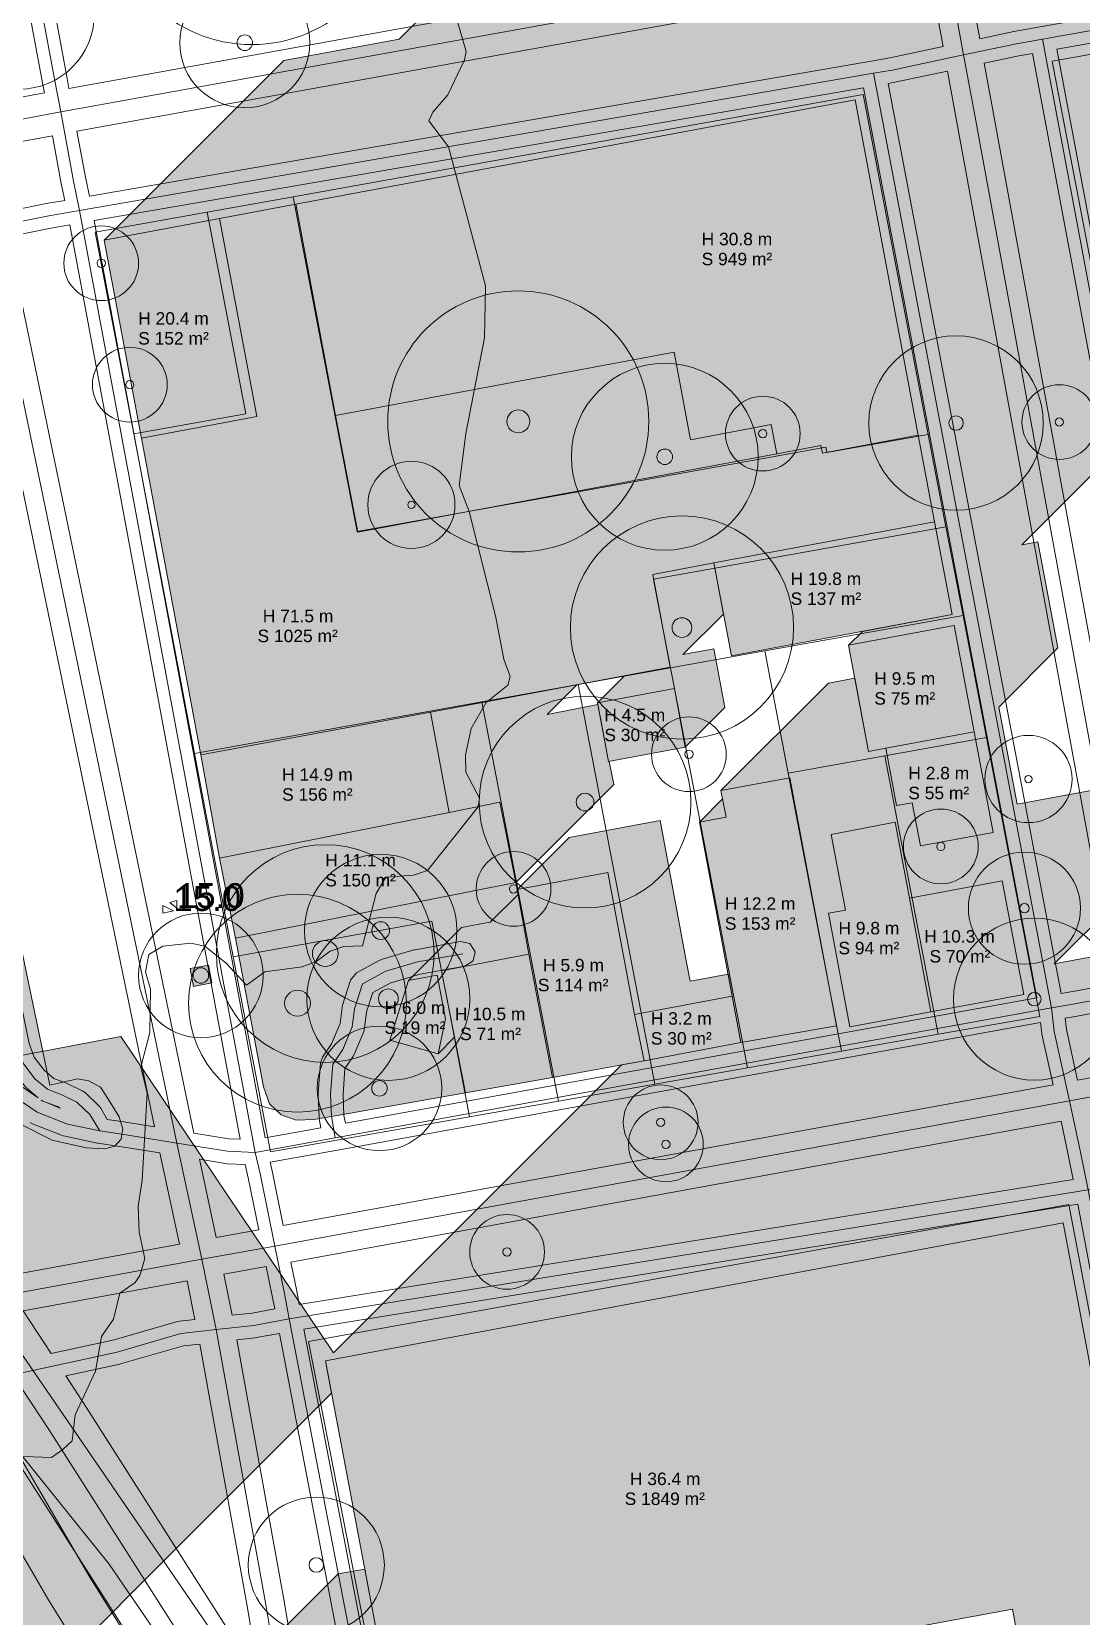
# Model space of a CAD drawing. Header units: metres. Extents: x -8 to 1190, y -11 to 1223.
# Drawn here: x 1013.7 to 1097.9, y 516.1 to 643.3 of the extents above; entities that cross this region are included whole.
import ezdxf

# ---------------------------------------------------------------- set-up
doc = ezdxf.new("R2010")
doc.units = ezdxf.units.M
doc.header["$MEASUREMENT"] = 0
for name, color, linetype, lineweight, true_color in [('TPX_BUILDING_AREAS_TEXT', 7, 'CONTINUOUS', 0, 0x000000), ('TPX_BUILDING_HEIGHTS_TEXT', 7, 'CONTINUOUS', 0, 0x000000), ('TPX_BUILDINGS', 7, 'CONTINUOUS', 0, 0x000000), ('TPX_BUILDINGS_HATCH', 7, 'CONTINUOUS', 0, 0xf0f0f0), ('TPX_BUILDINGS_SHADOWS_HATCH', 7, 'CONTINUOUS', 0, 0x000000), ('TPX_BUILDINGS_SHADOWS_OUTLINES', 7, 'CONTINUOUS', 0, 0x000000), ('TPX_CADASTRES', 7, 'CONTINUOUS', 0, 0x646464), ('TPX_CONTOUR_LINES_5M', 7, 'CONTINUOUS', 0, 0x969696), ('TPX_CONTOUR_LINES_5M_TEXT', 7, 'CONTINUOUS', 0, 0x000000), ('TPX_RAILWAYS_AXES', 7, 'CONTINUOUS', 0, 0x464646), ('TPX_ROADS_AXES', 7, 'CONTINUOUS', 0, 0x323232), ('TPX_ROADS_CONTOURS', 7, 'CONTINUOUS', 0, 0x646464), ('TPX_VEGETATION_GREEN_SPACES', 7, 'CONTINUOUS', 0, 0x58ba48), ('TPX_VEGETATION_GREEN_SPACES_HATCH', 7, 'CONTINUOUS', 0, 0x58ba48), ('TPX_VEGETATION_TREES_INDIVIDUAL', 7, 'CONTINUOUS', 0, 0x136734)]:
    doc.layers.add(name, color=color, linetype=linetype, lineweight=lineweight, true_color=true_color)
doc.styles.add('TPX_TEXTE', font='arial.ttf')

# ---------------------------------------------------------------- blocks, each defined once
blk = doc.blocks.new('TREETR006_CR070')
at = {"layer": 'TPX_VEGETATION_TREES_INDIVIDUAL'}
for radius in [7, 0.583]:
    blk.add_circle((0, 0, 0.04), radius, dxfattribs=at)
blk = doc.blocks.new('TREETR003_CR030')
at = {"layer": 'TPX_VEGETATION_TREES_INDIVIDUAL'}
for radius in [3, 0.333]:
    blk.add_circle((0, 0, 0.04), radius, dxfattribs=at)
blk = doc.blocks.new('TREETR005_CR065')
at = {"layer": 'TPX_VEGETATION_TREES_INDIVIDUAL'}
for radius in [6.5, 0.542]:
    blk.add_circle((0, 0, 0.04), radius, dxfattribs=at)
blk = doc.blocks.new('TREETR007_CR085')
at = {"layer": 'TPX_VEGETATION_TREES_INDIVIDUAL'}
for radius in [8.5, 0.708]:
    blk.add_circle((0, 0, 0.04), radius, dxfattribs=at)
blk = doc.blocks.new('TREETR003_CR035')
at = {"layer": 'TPX_VEGETATION_TREES_INDIVIDUAL'}
for radius in [3.5, 0.292]:
    blk.add_circle((0, 0, 0.04), radius, dxfattribs=at)
blk = doc.blocks.new('TREETR006_CR052')
at = {"layer": 'TPX_VEGETATION_TREES_INDIVIDUAL'}
for radius in [5.22, 0.625]:
    blk.add_circle((0, 0, 0.04), radius, dxfattribs=at)
blk = doc.blocks.new('TREETR008_CR066')
at = {"layer": 'TPX_VEGETATION_TREES_INDIVIDUAL'}
for radius in [6.55, 0.792]:
    blk.add_circle((0, 0, 0.04), radius, dxfattribs=at)
blk = doc.blocks.new('TREETR004_CR045')
at = {"layer": 'TPX_VEGETATION_TREES_INDIVIDUAL'}
for radius in [4.5, 0.375]:
    blk.add_circle((0, 0, 0.04), radius, dxfattribs=at)
blk = doc.blocks.new('TREETR005_CR060')
at = {"layer": 'TPX_VEGETATION_TREES_INDIVIDUAL'}
for radius in [6, 0.5]:
    blk.add_circle((0, 0, 0.04), radius, dxfattribs=at)
blk = doc.blocks.new('TREETR014_CR114')
at = {"layer": 'TPX_VEGETATION_TREES_INDIVIDUAL'}
for radius in [11.39, 1.36]:
    blk.add_circle((0, 0, 0.04), radius, dxfattribs=at)
blk = doc.blocks.new('TREETR010_CR087')
at = {"layer": 'TPX_VEGETATION_TREES_INDIVIDUAL'}
for radius in [8.74, 1.04]:
    blk.add_circle((0, 0, 0.04), radius, dxfattribs=at)
blk = doc.blocks.new('TREETR006_CR075')
at = {"layer": 'TPX_VEGETATION_TREES_INDIVIDUAL'}
for radius in [7.5, 0.625]:
    blk.add_circle((0, 0, 0.04), radius, dxfattribs=at)
blk = doc.blocks.new('TREETR006_CR055')
at = {"layer": 'TPX_VEGETATION_TREES_INDIVIDUAL'}
for radius in [5.46, 0.583]:
    blk.add_circle((0, 0, 0.04), radius, dxfattribs=at)
blk = doc.blocks.new('TREETR006_CR050')
at = {"layer": 'TPX_VEGETATION_TREES_INDIVIDUAL'}
for radius in [5, 0.625]:
    blk.add_circle((0, 0, 0.04), radius, dxfattribs=at)
blk = doc.blocks.new('TREETR007_CR061')
at = {"layer": 'TPX_VEGETATION_TREES_INDIVIDUAL'}
for radius in [6.12, 0.708]:
    blk.add_circle((0, 0, 0.04), radius, dxfattribs=at)
blk = doc.blocks.new('TREETR009_CR105')
at = {"layer": 'TPX_VEGETATION_TREES_INDIVIDUAL'}
for radius in [10.48, 0.917]:
    blk.add_circle((0, 0, 0.04), radius, dxfattribs=at)
blk = doc.blocks.new('TREETR008_CR090')
at = {"layer": 'TPX_VEGETATION_TREES_INDIVIDUAL'}
for radius in [8.96, 0.792]:
    blk.add_circle((0, 0, 0.04), radius, dxfattribs=at)

msp = doc.modelspace()

# ---------------------------------------------------------------- hatches: boundary and pattern name
at = {"layer": 'TPX_BUILDINGS_HATCH'}
for points in [[(1079.76, 637.83), (1034.87, 629.44), (1038.06, 612.48), (1065.23, 617.56), (1066.55, 610.53), (1073.03, 611.74), (1073.47, 609.4), (1077.02, 610.07), (1077.14, 609.45), (1084.83, 610.89), (1079.76, 637.83)], [(1031.74, 612.4), (1022.48, 610.66), (1027.23, 585.22), (1045.68, 588.66), (1064.92, 592.26), (1063.52, 599.71), (1068.42, 600.64), (1086.14, 603.95), (1084.83, 610.89), (1077.14, 609.45), (1077.02, 610.07), (1073.47, 609.4), (1039.83, 603.11), (1038.06, 612.48), (1034.87, 629.44), (1028.74, 628.28), (1031.74, 612.4)], [(1028.74, 628.28), (1019.48, 626.54), (1022.48, 610.66), (1031.74, 612.4), (1028.74, 628.28)], [(1086.14, 603.95), (1068.42, 600.64), (1069.83, 593.18), (1087.54, 596.49), (1086.14, 603.95)], [(1087.71, 595.62), (1079.23, 594.03), (1080.84, 585.5), (1082.23, 585.76), (1089.31, 587.09), (1087.71, 595.62)], [(1065.25, 590.56), (1059.09, 589.41), (1059.97, 584.7), (1066.12, 585.85), (1065.25, 590.56)], [(1045.68, 588.66), (1027.23, 585.22), (1028.73, 576.95), (1047.18, 580.61), (1045.68, 588.66)], [(1089.31, 587.09), (1082.23, 585.76), (1083.09, 581.16), (1084.34, 581.39), (1085, 577.92), (1090.84, 579.01), (1089.31, 587.09)], [(1069.4, 580.24), (1067.26, 579.84), (1069.89, 565.86), (1070.58, 562.13), (1078.26, 563.48), (1074.53, 583.39), (1068.99, 582.36), (1069.4, 580.24)], [(1047.18, 580.61), (1028.73, 576.95), (1030.01, 570.52), (1052.53, 574.99), (1051.25, 581.42), (1047.18, 580.61)], [(1079, 572.77), (1077.61, 572.51), (1079.33, 563.39), (1085.84, 564.6), (1084.12, 573.72), (1082.97, 579.82), (1077.85, 578.85), (1079, 572.77)], [(1059.92, 575.78), (1052.62, 574.43), (1053.56, 569.22), (1055.47, 559.32), (1062.82, 560.68), (1062.05, 564.39), (1059.92, 575.78)], [(1091.57, 575.11), (1084.12, 573.72), (1085.84, 564.6), (1093.29, 566), (1091.57, 575.11)], [(1053.56, 569.22), (1046.57, 567.89), (1048.48, 558.09), (1055.47, 559.32), (1053.56, 569.22)], [(1043.91, 567.11), (1042.41, 562.33), (1046.28, 561.24), (1046.87, 564.04), (1046.2, 567.55), (1043.91, 567.11)], [(1069.89, 565.86), (1062.05, 564.39), (1062.82, 560.68), (1070.58, 562.13), (1069.89, 565.86)], [(1096.46, 547.67), (1037.25, 536.58), (1041.24, 515.43), (1042.43, 509.1), (1044.35, 506.24), (1072.78, 511.57), (1072.52, 512.99), (1092.39, 516.64), (1092.91, 513.89), (1099.22, 515.05), (1098.7, 517.81), (1101.98, 518.41), (1096.46, 547.67)]]:
    msp.add_hatch(color=256, dxfattribs=at).paths.add_polyline_path(points)
at = {"layer": 'TPX_BUILDINGS_SHADOWS_HATCH'}
h = msp.add_hatch(color=256, dxfattribs=at)
h.paths.add_polyline_path([(908.13, 518.17), (901.77, 511.8), (917.29, 514.76), (986.02, 527.84), (1004.18, 500.85), (1003.78, 500.02), (1037.74, 533.98), (1037.25, 536.58), (1096.46, 547.67), (1101.98, 518.41), (1098.7, 517.81), (1099.22, 515.05), (1118.15, 533.99), (1117.71, 533.9), (1114.53, 550.87), (1129.31, 553.63), (1136.74, 555.06), (1142.46, 556.15), (1148.28, 557.27), (1154.32, 558.42), (1159.72, 559.42), (1167.02, 560.78), (1170.53, 561.44), (1173.8, 543.58), (1177.34, 547.12), (1176.9, 549.49), (1180.95, 553.53), (1177.63, 571.39), (1170.33, 570.02), (1166.29, 565.99), (1160.9, 565), (1160.62, 564.71), (1154.58, 563.57), (1154.51, 563.49), (1149.01, 562.44), (1148.96, 562.66), (1144.63, 561.83), (1144.45, 562.76), (1137.02, 561.33), (1134.19, 558.5), (1125.32, 556.85), (1122.58, 571.41), (1111.58, 569.42), (1111.23, 571.35), (1095.74, 568.45), (1100.57, 573.28), (1098.85, 582.4), (1092.77, 581.26), (1091.29, 589.07), (1096.03, 593.81), (1094.43, 602.34), (1093.15, 602.1), (1101.54, 610.49), (1100.15, 617.95), (1103.86, 621.67), (1100.75, 638.8), (1107.16, 639.95), (1106.82, 641.82), (1113.34, 642.99), (1113.67, 641.13), (1121.17, 642.49), (1120.84, 644.34), (1127.35, 645.51), (1127.69, 643.66), (1131.78, 644.39), (1131.44, 646.26), (1138.48, 647.52), (1138.81, 645.66), (1142.36, 646.3), (1142.03, 648.17), (1149.06, 649.43), (1149.4, 647.57), (1152.31, 648.09), (1153.5, 648.76), (1155.95, 644.26), (1154.75, 643.6), (1155.36, 640.25), (1156.32, 640.42), (1157.54, 633.73), (1156.57, 633.55), (1157.11, 630.63), (1157.59, 627.98), (1158.55, 628.15), (1159.98, 620.32), (1161.66, 611.04), (1168.24, 617.61), (1166.56, 626.9), (1171.86, 632.2), (1170.43, 640.03), (1169.47, 639.86), (1168.99, 642.51), (1168.58, 644.76), (1169.42, 645.6), (1168.2, 652.3), (1167.24, 652.13), (1166.72, 655.02), (1167.83, 656.14), (1165.38, 660.64), (1164.19, 659.97), (1161.28, 659.45), (1160.94, 661.31), (1153.91, 660.05), (1151.56, 657.69), (1150.69, 657.54), (1150.36, 659.4), (1143.32, 658.14), (1140.97, 655.79), (1139.57, 655.54), (1139.23, 657.39), (1136.26, 656.86), (1135.39, 661.45), (1127.7, 660.01), (1127.58, 660.63), (1124.02, 659.96), (1102.24, 655.89), (1101.54, 659.61), (1089.69, 657.39), (1088.62, 663.04), (1085.43, 679.99), (1079.3, 678.83), (1043.16, 642.7), (1033.9, 640.97), (1019.48, 626.54), (1028.74, 628.28), (1034.87, 629.44), (1079.76, 637.83), (1084.83, 610.89), (1086.14, 603.95), (1087.54, 596.49), (1080.34, 595.14), (1079.23, 594.03), (1087.71, 595.62), (1089.31, 587.09), (1090.84, 579.01), (1085, 577.92), (1084.34, 581.39), (1083.09, 581.16), (1082.23, 585.76), (1080.84, 585.5), (1079.73, 591.38), (1077.62, 590.99), (1068.99, 582.36), (1074.53, 583.39), (1078.26, 563.48), (1070.58, 562.13), (1062.82, 560.68), (1061.01, 560.35), (1037.9, 537.23), (1020.81, 562.63), (952.08, 549.55), (923.65, 521.13), (908.13, 518.17)])
h.paths.add_polyline_path([(1077.61, 572.51), (1079, 572.77), (1077.85, 578.85), (1082.97, 579.82), (1084.12, 573.72), (1091.57, 575.11), (1093.29, 566), (1085.84, 564.6), (1079.33, 563.39), (1077.61, 572.51)], flags=16)
for points in [[(1065.23, 617.56), (1038.06, 612.48), (1039.83, 603.11), (1073.47, 609.4), (1073.03, 611.74), (1066.55, 610.53), (1065.23, 617.56)], [(1061.25, 591.57), (1059.09, 589.41), (1065.25, 590.56), (1066.12, 585.85), (1069.31, 589.04), (1068.43, 593.74), (1065.94, 593.28), (1069.2, 596.53), (1068.42, 600.64), (1063.52, 599.71), (1064.92, 592.26), (1061.25, 591.57)], [(1057.42, 590.85), (1045.68, 588.66), (1047.18, 580.61), (1051.25, 581.42), (1052.53, 574.99), (1060.38, 582.84), (1060.01, 584.71), (1059.97, 584.7), (1059.34, 588.05), (1059.1, 589.27), (1055.03, 588.46), (1057.42, 590.85)], [(1069.12, 581.69), (1067.26, 579.84), (1069.4, 580.24), (1069.12, 581.69)], [(1056.8, 578.6), (1052.62, 574.43), (1059.92, 575.78), (1062.05, 564.39), (1069.89, 565.86), (1069.56, 567.63), (1066.53, 567.07), (1066.23, 568.56), (1064.1, 579.96), (1056.8, 578.6)], [(1048.15, 571.36), (1043.91, 567.11), (1046.2, 567.55), (1046.87, 564.04), (1046.28, 561.24), (1047.61, 562.57), (1046.57, 567.89), (1053.56, 569.22), (1052.7, 574.02), (1050.44, 571.76), (1050.44, 571.79), (1048.15, 571.36)], [(829.1, 484.25), (797.93, 453.07), (813.32, 455.98), (814.16, 451.55), (815.14, 446.43), (813.89, 446.21), (815.04, 440.17), (816.99, 440.54), (819.33, 428.23), (817.39, 427.85), (818.55, 421.78), (819.79, 422.02), (821.61, 412.47), (840.27, 431.13), (838.36, 430.76), (833.62, 454.75), (836.47, 455.31), (834.77, 463.86), (854.88, 467.82), (862.3, 430.37), (861.92, 430.31), (863.37, 422.99), (885.33, 444.95), (882.97, 457.17), (905.45, 461.48), (904.19, 467.98), (919.35, 470.89), (919.63, 469.38), (928.36, 471.05), (929.71, 464.06), (931.58, 464.42), (933.51, 454.51), (931.64, 454.15), (933.44, 444.84), (943.72, 455.12), (940.5, 472.16), (1010.63, 485.3), (1029.12, 458.45), (1031.24, 460.57), (1027.67, 465.76), (1063.48, 501.57), (1062.8, 509.7), (1044.35, 506.24), (1042.43, 509.1), (1041.24, 515.43), (1040.4, 519.86), (1038.26, 519.48), (1021.29, 502.51), (975.31, 493.86), (958.75, 477.3), (944.3, 474.59), (943.89, 476.72), (942.02, 476.36), (940.66, 483.36), (931.94, 481.68), (931.65, 483.19), (916.49, 480.28), (908.16, 471.95), (895.27, 469.48), (883.34, 457.55), (878.84, 480.28), (877.83, 480.3), (876.36, 485.3), (877.5, 487.03), (876.94, 489.88), (856.84, 485.92), (855.14, 484.22), (854.78, 486.08), (855.87, 487.16), (855.44, 489.39), (881.21, 515.16), (873.99, 552.15), (873.32, 552.03), (870.55, 551.53), (863.69, 550.29), (862.29, 557.68), (855.26, 556.32), (821.6, 522.66), (838.86, 526), (847.55, 481.5), (830.29, 478.15), (829.1, 484.25)]]:
    msp.add_hatch(color=256, dxfattribs=at).paths.add_polyline_path(points)
at = {"layer": 'TPX_VEGETATION_GREEN_SPACES_HATCH'}
for points in [[(964.82, 620.94), (964.8, 620.04), (965.23, 618.81), (1006.77, 561.66), (1009.82, 557.98), (1012.59, 555.66), (1015.31, 554.29), (1018.04, 553.67), (1019.53, 553.6), (1020.34, 553.81), (1020.84, 554.38), (1020.9, 554.78), (1020.97, 555.18), (1020.68, 556.17), (1019.78, 557.65), (1019.18, 558.55), (1018.24, 559.06), (1017.33, 559.21), (1015.12, 558.72), (1001.39, 624.53), (1000.94, 625.79), (1000.43, 626.71), (999.26, 627.49), (998.08, 627.71), (967.33, 622.47), (965.94, 622.21), (965.12, 621.7), (964.82, 620.94)], [(1052.53, 574.99), (1030.01, 570.52), (1032.27, 558.58), (1032.76, 557.22), (1033.7, 556.34), (1034.9, 555.89), (1036.32, 555.95), (1037.73, 556.19), (1048.48, 558.09), (1046.57, 567.89), (1053.56, 569.22), (1052.62, 574.43), (1052.53, 574.99)], [(1027.86, 568.36), (1026.38, 568.07), (1026.66, 566.64), (1028.13, 566.93), (1027.86, 568.36)]]:
    msp.add_hatch(color=256, dxfattribs=at).paths.add_polyline_path(points)

# ---------------------------------------------------------------- linework, layer by layer
at = {"layer": 'TPX_BUILDINGS', "elevation": 0.04}
for points in [[(1079.76, 637.83), (1034.87, 629.44), (1038.06, 612.48), (1065.23, 617.56), (1066.55, 610.53), (1073.03, 611.74), (1073.47, 609.4), (1077.02, 610.07), (1077.14, 609.45), (1084.83, 610.89)], [(1031.74, 612.4), (1022.48, 610.66), (1027.23, 585.22), (1045.68, 588.66), (1064.92, 592.26), (1063.52, 599.71), (1068.42, 600.64), (1086.14, 603.95), (1084.83, 610.89), (1077.14, 609.45), (1077.02, 610.07), (1073.47, 609.4), (1039.83, 603.11), (1038.06, 612.48), (1034.87, 629.44), (1028.74, 628.28)], [(1028.74, 628.28), (1019.48, 626.54), (1022.48, 610.66), (1031.74, 612.4)], [(1086.14, 603.95), (1068.42, 600.64), (1069.83, 593.18), (1087.54, 596.49)], [(1087.71, 595.62), (1079.23, 594.03), (1080.84, 585.5), (1082.23, 585.76), (1089.31, 587.09)], [(1065.25, 590.56), (1059.09, 589.41), (1059.97, 584.7), (1066.12, 585.85)], [(1045.68, 588.66), (1027.23, 585.22), (1028.73, 576.95), (1047.18, 580.61)], [(1089.31, 587.09), (1082.23, 585.76), (1083.09, 581.16), (1084.34, 581.39), (1085, 577.92), (1090.84, 579.01)], [(1069.4, 580.24), (1067.26, 579.84), (1069.89, 565.86), (1070.58, 562.13), (1078.26, 563.48), (1074.53, 583.39), (1068.99, 582.36)], [(1047.18, 580.61), (1028.73, 576.95), (1030.01, 570.52), (1052.53, 574.99), (1051.25, 581.42)], [(1079, 572.77), (1077.61, 572.51), (1079.33, 563.39), (1085.84, 564.6), (1084.12, 573.72), (1082.97, 579.82), (1077.85, 578.85)], [(1059.92, 575.78), (1052.62, 574.43), (1053.56, 569.22), (1055.47, 559.32), (1062.82, 560.68), (1062.05, 564.39)], [(1091.57, 575.11), (1084.12, 573.72), (1085.84, 564.6), (1093.29, 566)], [(1053.56, 569.22), (1046.57, 567.89), (1048.48, 558.09), (1055.47, 559.32)], [(1043.91, 567.11), (1042.41, 562.33), (1046.28, 561.24), (1046.87, 564.04), (1046.2, 567.55)], [(1069.89, 565.86), (1062.05, 564.39), (1062.82, 560.68), (1070.58, 562.13)], [(1096.46, 547.67), (1037.25, 536.58), (1041.24, 515.43), (1042.43, 509.1), (1044.35, 506.24), (1072.78, 511.57), (1072.52, 512.99), (1092.39, 516.64), (1092.91, 513.89), (1099.22, 515.05), (1098.7, 517.81), (1101.98, 518.41)]]:
    msp.add_lwpolyline(points, close=True, dxfattribs=at)
at = {"layer": 'TPX_BUILDINGS_SHADOWS_OUTLINES', "elevation": 0.04}
for points in [[(1079.3, 678.83), (1043.16, 642.7), (1033.9, 640.97), (1019.48, 626.54), (1028.74, 628.28), (1034.87, 629.44), (1079.76, 637.83), (1084.83, 610.89), (1086.14, 603.95), (1087.54, 596.49), (1080.34, 595.14), (1079.23, 594.03), (1087.71, 595.62), (1089.31, 587.09), (1090.84, 579.01), (1085, 577.92), (1084.34, 581.39), (1083.09, 581.16), (1082.23, 585.76), (1080.84, 585.5), (1079.73, 591.38), (1077.62, 590.99), (1068.99, 582.36), (1074.53, 583.39), (1078.26, 563.48), (1070.58, 562.13), (1062.82, 560.68), (1061.01, 560.35), (1037.9, 537.23), (1020.81, 562.63), (952.08, 549.55)], [(1098.85, 582.4), (1092.77, 581.26), (1091.29, 589.07), (1096.03, 593.81), (1094.43, 602.34), (1093.15, 602.1), (1101.54, 610.49)], [(1111.23, 571.35), (1095.74, 568.45), (1100.57, 573.28)], [(1003.78, 500.02), (1037.74, 533.98), (1037.25, 536.58), (1096.46, 547.67), (1101.98, 518.41)], [(1041.24, 515.43), (1040.4, 519.86), (1038.26, 519.48), (1021.29, 502.51)]]:
    msp.add_lwpolyline(points, dxfattribs=at)
for points in [[(1065.23, 617.56), (1038.06, 612.48), (1039.83, 603.11), (1073.47, 609.4), (1073.03, 611.74), (1066.55, 610.53)], [(1061.25, 591.57), (1059.09, 589.41), (1065.25, 590.56), (1066.12, 585.85), (1069.31, 589.04), (1068.43, 593.74), (1065.94, 593.28), (1069.2, 596.53), (1068.42, 600.64), (1063.52, 599.71), (1064.92, 592.26)], [(1057.42, 590.85), (1045.68, 588.66), (1047.18, 580.61), (1051.25, 581.42), (1052.53, 574.99), (1060.38, 582.84), (1060.01, 584.71), (1059.97, 584.7), (1059.34, 588.05), (1059.1, 589.27), (1055.03, 588.46)], [(1069.12, 581.69), (1067.26, 579.84), (1069.4, 580.24)], [(1056.8, 578.6), (1052.62, 574.43), (1059.92, 575.78), (1062.05, 564.39), (1069.89, 565.86), (1069.56, 567.63), (1066.53, 567.07), (1066.23, 568.56), (1064.1, 579.96)], [(1077.61, 572.51), (1079, 572.77), (1077.85, 578.85), (1082.97, 579.82), (1084.12, 573.72), (1091.57, 575.11), (1093.29, 566), (1085.84, 564.6), (1079.33, 563.39)], [(1048.15, 571.36), (1043.91, 567.11), (1046.2, 567.55), (1046.87, 564.04), (1046.28, 561.24), (1047.61, 562.57), (1046.57, 567.89), (1053.56, 569.22), (1052.7, 574.02), (1050.44, 571.76), (1050.44, 571.79)]]:
    msp.add_lwpolyline(points, close=True, dxfattribs=at)
at = {"layer": 'TPX_CADASTRES', "elevation": 0.02}
for points in [[(1154.99, 651.49), (1095.58, 640.91), (1103.6, 599.05), (1121.58, 602.39), (1129.7, 603.9), (1137.07, 605.26), (1134.93, 616.43), (1160.36, 621.16)], [(1064.41, 635.38), (1034.64, 630.03), (1039.79, 603.17), (1069.57, 608.51), (1077.4, 609.92), (1077.48, 609.5), (1085.63, 610.96), (1080.4, 638.25)], [(1030.85, 612.61), (1021.85, 611), (1026.73, 585.35), (1049.8, 589.49), (1057.54, 590.88), (1064.95, 592.21), (1063.64, 599.02), (1063.58, 599.34), (1087.05, 603.55), (1085.63, 610.96), (1077.48, 609.5), (1077.4, 609.92), (1069.57, 608.51), (1039.79, 603.17), (1034.64, 630.03), (1027.75, 628.8)], [(1027.75, 628.8), (1018.76, 627.19), (1021.85, 611), (1030.85, 612.61)], [(1087.05, 603.55), (1063.58, 599.34), (1063.64, 599.02), (1064.95, 592.21), (1072.51, 593.57), (1088.42, 596.42)], [(1088.42, 596.42), (1072.51, 593.57), (1074.39, 583.77), (1082.15, 585.16), (1090.3, 586.62)], [(1072.51, 593.57), (1064.95, 592.21), (1071.11, 560.1), (1078.67, 561.43), (1074.39, 583.77)], [(1064.95, 592.21), (1057.54, 590.88), (1063.69, 558.79), (1071.11, 560.1)], [(1057.54, 590.88), (1049.8, 589.49), (1055.95, 557.42), (1063.69, 558.79)], [(1049.8, 589.49), (1026.73, 585.35), (1029.84, 569.02), (1045.79, 571.89), (1047.24, 564.34), (1048.8, 556.16), (1055.95, 557.42)], [(1090.3, 586.62), (1082.15, 585.16), (1086.43, 562.8), (1094.59, 564.23)], [(1082.15, 585.16), (1074.39, 583.77), (1078.67, 561.43), (1086.43, 562.8)], [(1045.79, 571.89), (1029.84, 569.02), (1031.28, 561.48), (1032.83, 553.35), (1048.8, 556.16), (1047.24, 564.34)], [(1096.92, 549.14), (1035.88, 538.14), (1041.24, 510.81), (1048.41, 499.83), (1073.93, 504.43), (1074.71, 500.34), (1105.16, 505.83)]]:
    msp.add_lwpolyline(points, close=True, dxfattribs=at)
at = {"layer": 'TPX_CONTOUR_LINES_5M', "elevation": 0.05}
for points in [[(1013.03, 528.91), (1015.26, 528.82), (1016.17, 529.47), (1016.9, 530.17), (1017.15, 532.26), (1018.78, 535.75), (1019.27, 538.54), (1020.22, 539.93), (1020.75, 542.02), (1021.97, 542.86), (1022.35, 543.42), (1022.74, 544.81), (1022.28, 546.9), (1022.22, 548.99), (1022.53, 551.09), (1022.92, 558.06), (1022.42, 560.15), (1023.14, 562.94), (1023.21, 566.42), (1022.79, 567.82), (1023.07, 569.21), (1024.2, 569.88), (1026.44, 570.1), (1027.56, 569.86), (1029.28, 568.51), (1030.91, 566.73), (1032.38, 567.82), (1035.38, 568.21), (1036.5, 568.64), (1037.61, 569.48), (1038.73, 569.84), (1040.22, 569.91), (1041.3, 574.09), (1042.08, 575.42), (1044.32, 575.58), (1045.44, 575.94), (1049.5, 581.06), (1049.6, 581.76), (1048.5, 583.85), (1048.49, 585.24), (1048.94, 587.34), (1050.14, 589.43), (1051.88, 590.82), (1052.08, 591.52), (1051.57, 592.91), (1050.9, 596.4), (1048.77, 604.76), (1047.97, 606.86), (1048.5, 611.04), (1050.02, 618.71), (1050.08, 622.89), (1047.12, 634.04), (1045.55, 636.14), (1045.86, 636.83), (1047.07, 638.23), (1048.41, 641.02), (1048.54, 641.71), (1047.67, 644.65)], [(1024.2, 573.13), (1024.2, 572.53), (1025.04, 572.7), (1024.2, 573.13)], [(1025.32, 573.53), (1024.74, 573.39), (1025.32, 572.93), (1025.32, 573.53)]]:
    msp.add_lwpolyline(points, dxfattribs=at)
at = {"layer": 'TPX_RAILWAYS_AXES', "elevation": 0.03}
for points in [[(1184.57, 271.44), (1149.77, 323.42), (1113.67, 378.15), (1079.37, 430.77), (1045.08, 483.39), (1019.87, 520.25), (972.84, 578.74), (950.08, 609.4), (850.27, 746.95), (507.95, 1218.59)], [(518.3, 1218.59), (609.33, 1092.09), (678.76, 999.55), (785.12, 851.41), (856.52, 751.46), (956.5, 613.89), (977.53, 581.95), (1015.05, 517.33), (1038.81, 479.12), (1073.11, 426.5), (1107.4, 373.89), (1143.51, 319.15), (1184.57, 257.83)], [(1184.57, 278.25), (1152.9, 325.55), (1116.8, 380.3), (1082.5, 432.91), (1048.22, 485.52), (980.52, 584.29)], [(1184.57, 264.64), (1146.64, 321.28), (1110.54, 376.02), (1076.24, 428.64), (1041.95, 481.25), (1018.26, 519.34), (980.52, 584.29)]]:
    msp.add_lwpolyline(points, dxfattribs=at)
at = {"layer": 'TPX_ROADS_AXES', "elevation": 0.03}
for points in [[(969.08, 617.62), (969.46, 619.17), (970.55, 620.67), (972.29, 621.73), (974.82, 622.21), (995.28, 625.62), (997.37, 625.71), (999.38, 625.44), (1000.94, 625.79), (1010.1, 627.52), (1015.03, 628.51), (1017.51, 628.93), (1081.23, 639.95), (1082.73, 640.21), (1088.47, 641.42), (1092.71, 642.32), (1094.79, 642.7), (1154.74, 653.35), (1156.4, 653.62)], [(1086.95, 649.68), (1015.99, 636.85), (1010.9, 635.89)], [(1103.63, 558.68), (1102.27, 566.15), (1089.33, 636.72), (1088.47, 641.42), (1086.95, 649.68)], [(1032.02, 551.49), (1031.61, 553.32), (1017.51, 628.93), (1017.03, 631.28), (1015.99, 636.85), (1015.53, 639.35), (1014.42, 645.24)], [(1094.79, 642.7), (1108.96, 567.36), (1109.49, 565.2), (1110.58, 559.87), (1111.46, 555.61), (1112.18, 552.84), (1139.54, 409.34)], [(1125.51, 406.83), (1098.46, 550.3), (1097.85, 553.33), (1096.96, 557.46), (1095.74, 563.01), (1095.52, 564.92), (1081.23, 639.95)], [(1009.71, 630.6), (1010.1, 627.52), (1025.31, 554.07), (1027.31, 544.75)], [(1019.12, 555.04), (1018.34, 556.36), (1017.29, 557.36), (1016.14, 557.91), (1014.92, 558.38), (1013.92, 559.22), (1012.97, 560.48), (1012.49, 561.8), (999.38, 625.44)], [(1184.57, 581.4), (1180.72, 580.68), (1170.27, 578.72), (1168.73, 577.88), (1108.96, 567.36), (1106.71, 566.97), (1102.27, 566.15), (1097.1, 565.2), (1095.52, 564.92), (1038.03, 554.48), (1031.61, 553.32), (1029.38, 553.41), (1025.31, 554.07), (1020.9, 554.78), (1019.12, 555.04), (1016.54, 555.58), (1014.1, 556.54), (1011.41, 558.38), (1009.37, 560.33), (1007.08, 562.94), (1004.64, 566.34), (970.14, 614), (969.49, 615.68), (969.08, 617.62)], [(1037.66, 557.99), (1037.84, 560.4), (1038.63, 561.57), (1039.4, 563.4), (1039.57, 564.83), (1040.22, 566.84), (1042.09, 567.87), (1044.62, 568.61), (1048.26, 569.26)], [(1027.31, 544.75), (1033.18, 545.79), (1096.96, 557.46), (1103.63, 558.68)], [(1037.73, 556.19), (1037.66, 557.99)], [(1037.73, 556.19), (1038.03, 554.48)], [(1109.41, 552.54), (1104.99, 551.59), (1100.57, 550.63), (1098.46, 550.3), (1034.34, 539.96), (1031.49, 539.43), (1028.47, 539.09), (1025.64, 538.77), (1020.52, 537.29), (1012.16, 535.46), (1006.59, 533.9), (1000.68, 532.91), (996.38, 532.24), (988.76, 530.82), (986.92, 530.47), (981.22, 529.37), (966.18, 526.44), (869.37, 507.61), (867.25, 506.86)], [(1032.02, 551.49), (1033.18, 545.79), (1033.95, 541.99), (1034.34, 539.96), (1040.15, 509.65), (1108.68, 404.85), (1111.07, 401.25), (1116.15, 393.24), (1121.43, 385.59), (1124.23, 381.31), (1126.61, 377.75), (1129.11, 373.95), (1132.92, 366.16)], [(1008.35, 541.26), (1027.31, 544.75)], [(1034.66, 500.25), (1033.86, 508.76), (1032.4, 517.31), (1028.47, 539.09), (1027.31, 544.75)], [(1034.66, 500.25), (1015.08, 530.99), (1012.16, 535.46), (1008.35, 541.26)]]:
    msp.add_lwpolyline(points, dxfattribs=at)
at = {"layer": 'TPX_ROADS_CONTOURS', "elevation": 0.03}
for points in [[(1015.59, 644.44), (1064.98, 653.36), (1139.03, 666.42), (1146.69, 662.88), (1086.63, 651.41), (1016.65, 638.74), (1016.51, 639.53)], [(1088.74, 648.25), (1151.35, 660.21), (1153.02, 658.92), (1153.25, 655.69), (1153.28, 655.62), (1153.27, 655.56), (1153.55, 654.16), (1094.61, 643.68), (1092.5, 643.3), (1089.76, 642.72)], [(1017.29, 635.3), (1085.79, 647.7), (1086.82, 642.1), (1082.54, 641.19), (1081.05, 640.93), (1018.29, 630.08), (1018.01, 631.47)], [(1090.12, 640.75), (1092.9, 641.34), (1093.99, 641.54), (1107.79, 568.17), (1106.54, 567.95), (1103.56, 567.41), (1090.81, 636.99)], [(1082.4, 639.13), (1082.94, 639.23), (1087.18, 640.13), (1087.85, 636.45), (1100.61, 566.86), (1096.92, 566.18), (1096.31, 566.07)], [(1018.68, 628.12), (1080.43, 638.79), (1094.35, 565.72), (1038.84, 555.65), (1038.72, 556.29), (1038.66, 557.97), (1038.81, 560.06), (1039.45, 561), (1039.55, 561.18), (1040.32, 563.02), (1040.39, 563.28), (1040.55, 564.61), (1041.05, 566.16), (1042.48, 566.94), (1044.85, 567.63), (1048.44, 568.27), (1049.09, 568.69), (1049.25, 569.43), (1048.84, 570.08), (1048.09, 570.24), (1044.45, 569.59), (1044.34, 569.57), (1041.81, 568.83), (1041.61, 568.75), (1039.73, 567.72), (1039.26, 567.15), (1038.62, 565.13), (1038.58, 564.95), (1038.42, 563.66), (1037.74, 562.04), (1037.01, 560.96), (1036.84, 560.47), (1036.67, 558.06), (1036.66, 557.95), (1036.73, 556.15), (1036.76, 556.08), (1036.74, 556.01), (1036.87, 555.29), (1032.41, 554.48)], [(1011.22, 630.64), (1011.42, 633.4), (1011.82, 634.28), (1015.33, 634.94), (1016.04, 631.1), (1016.32, 629.74), (1014.83, 629.49), (1011.45, 628.81)], [(1011.78, 626.83), (1015.21, 627.52), (1016.71, 627.78), (1030.4, 554.37), (1029.48, 554.41), (1026.68, 554.86)], [(1000.56, 624.68), (1001.15, 624.81), (1008.83, 626.26), (1023.51, 555.38), (1021.06, 555.77), (1019.73, 555.96), (1019.2, 556.87), (1019.03, 557.09), (1017.97, 558.09), (1017.72, 558.26), (1016.57, 558.81), (1016.5, 558.84), (1015.44, 559.25), (1014.65, 559.91), (1013.85, 560.97), (1013.45, 562.07)], [(970.1, 617.6), (970.39, 618.74), (971.24, 619.92), (972.66, 620.78), (974.99, 621.22), (995.38, 624.62), (997.33, 624.71), (998.55, 624.54), (1011.51, 561.59), (1011.55, 561.45), (1012.03, 560.14), (1012.17, 559.88), (1013.12, 558.62), (1013.27, 558.46), (1014.18, 557.69), (1012.05, 559.16), (1010.09, 561.02), (1007.87, 563.56), (1005.45, 566.93), (971.02, 614.49), (970.45, 615.97)], [(1096.62, 564.1), (1097.28, 564.21), (1100.97, 564.9), (1101.89, 559.89), (1097.62, 559.11), (1096.73, 563.18)], [(1032.81, 552.52), (1038.2, 553.5), (1094.65, 563.74), (1094.75, 562.9), (1094.76, 562.8), (1095.65, 558.75), (1033.86, 547.44), (1032.99, 551.71)], [(1014.43, 557.52), (1014.56, 557.44), (1015.74, 556.99), (1015.96, 556.88), (1014.57, 557.43)], [(1034.46, 544.5), (1096.29, 555.82), (1096.87, 553.12), (1097.27, 551.13), (1035.14, 541.1), (1034.94, 542.18)], [(1027.13, 552.76), (1029.21, 552.42), (1029.33, 552.41), (1030.8, 552.35), (1031.04, 551.28), (1031.89, 547.09), (1028.47, 546.48)], [(1035.52, 539.13), (1097.65, 549.16), (1124.33, 407.69), (1109.18, 405.91), (1041.09, 510.03)], [(1029.09, 543.54), (1032.49, 544.15), (1032.97, 541.8), (1033.17, 540.76), (1031.35, 540.42), (1029.76, 540.24)], [(1012.98, 540.59), (1026.14, 543.01), (1026.77, 539.9), (1025.53, 539.76), (1025.36, 539.73), (1020.28, 538.26), (1015.23, 537.16)], [(1030.14, 538.27), (1031.61, 538.44), (1031.67, 538.45), (1033.55, 538.79), (1039.17, 509.46), (1039.31, 509.1), (1106.95, 405.65), (1104.65, 405.39), (1104.54, 405.33), (1104.42, 405.33), (1101.86, 404.4), (1089.89, 421.94), (1037.6, 502.14), (1035.71, 505.12), (1035.35, 508.9), (1035.33, 509.01), (1033.87, 517.58)], [(1016.41, 535.37), (1020.74, 536.32), (1020.8, 536.33), (1025.84, 537.78), (1027.15, 537.93), (1030.92, 517.05), (1031.95, 511.02), (1018.04, 532.87)], [(1000.76, 531.91), (1000.84, 531.93), (1006.75, 532.92), (1006.86, 532.94), (1009.2, 533.59), (1012.14, 529.1), (1031.71, 498.37), (1031.73, 498.34), (1084.05, 418.09), (1084.09, 418.03), (1095.06, 401.94), (1091.82, 400.77), (1088.7, 400.29), (1086.42, 399.92), (1086.13, 400.35), (1082.17, 406.13), (1051.99, 452.83), (1041.64, 468.84), (1022.54, 498.23)]]:
    msp.add_lwpolyline(points, close=True, dxfattribs=at)
for points in [[(1109.76, 568.52), (1095.96, 641.89), (1153.94, 652.19)], [(1013.44, 645.06), (1014.54, 639.17), (1014.69, 638.38), (1010.66, 637.62)], [(1013.53, 555.71), (1013.73, 555.61), (1016.18, 554.65), (1016.34, 554.61), (1018.91, 554.06), (1018.97, 554.05), (1020.75, 553.79), (1023.95, 553.28), (1025.52, 545.95), (1011.11, 543.29)]]:
    msp.add_lwpolyline(points, dxfattribs=at)
at = {"layer": 'TPX_VEGETATION_GREEN_SPACES', "elevation": 0}
msp.add_lwpolyline([(1012.59, 555.66), (1015.31, 554.29), (1018.04, 553.67), (1019.53, 553.6), (1020.34, 553.81), (1020.84, 554.38), (1020.9, 554.78), (1020.97, 555.18), (1020.68, 556.17), (1019.78, 557.65), (1019.18, 558.55), (1018.24, 559.06), (1017.33, 559.21), (1015.12, 558.72), (1001.39, 624.53)], dxfattribs=at)
for points in [[(1052.53, 574.99), (1030.01, 570.52), (1032.27, 558.58), (1032.76, 557.22), (1033.7, 556.34), (1034.9, 555.89), (1036.32, 555.95), (1037.73, 556.19), (1048.48, 558.09), (1046.57, 567.89), (1053.56, 569.22), (1052.62, 574.43)], [(1027.86, 568.36), (1026.38, 568.07), (1026.66, 566.64), (1028.13, 566.93)]]:
    msp.add_lwpolyline(points, close=True, dxfattribs=at)

# ---------------------------------------------------------------- block references
at = {"layer": 'TPX_VEGETATION_TREES_INDIVIDUAL'}
for name, p in [('TREETR014_CR114', (1031.33, 653.64, 0.04)), ('TREETR005_CR060', (1012.68, 644.68, 0.04)), ('TREETR006_CR052', (1030.77, 642.4, 0.04)), ('TREETR003_CR030', (1019.24, 624.7, 0.04)), ('TREETR009_CR105', (1052.72, 612, 0.04)), ('TREETR006_CR070', (1087.86, 611.87, 0.04)), ('TREETR003_CR030', (1021.54, 614.95, 0.04)), ('TREETR006_CR075', (1064.48, 609.16, 0.04)), ('TREETR003_CR030', (1096.15, 611.95, 0.04)), ('TREETR003_CR030', (1072.35, 611.02, 0.04)), ('TREETR003_CR035', (1044.14, 605.3, 0.04)), ('TREETR008_CR090', (1065.86, 595.45, 0.04)), ('TREETR007_CR085', (1058.08, 581.44, 0.04)), ('TREETR003_CR030', (1066.42, 585.28, 0.04)), ('TREETR003_CR035', (1093.67, 583.29, 0.04)), ('TREETR003_CR030', (1086.64, 577.88, 0.04)), ('TREETR010_CR087', (1037.23, 569.28, 0.04)), ('TREETR007_CR061', (1041.68, 571.12, 0.04)), ('TREETR003_CR030', (1052.34, 574.47, 0.04)), ('TREETR004_CR045', (1093.35, 572.92, 0.04)), ('TREETR010_CR087', (1035, 565.29, 0.04)), ('TREETR006_CR050', (1027.24, 567.52, 0.04)), ('TREETR008_CR066', (1042.29, 565.65, 0.04)), ('TREETR005_CR065', (1094.15, 565.62, 0.04)), ('TREETR006_CR050', (1041.58, 558.46, 0.04)), ('TREETR003_CR030', (1064.15, 555.73, 0.04)), ('TREETR003_CR030', (1064.57, 553.96, 0.04)), ('TREETR003_CR030', (1051.82, 545.33, 0.04)), ('TREETR006_CR055', (1036.51, 520.19, 0.04))]:
    msp.add_blockref(name, p, dxfattribs=at)

# ---------------------------------------------------------------- texts
at = {"layer": 'TPX_BUILDING_AREAS_TEXT', "style": 'TPX_TEXTE'}
for s, p in [('S 949 m²', (1067.44, 624.54, 0.05)), ('S 152 m²', (1022.21, 618.17, 0.05)), ('S 137 m²', (1074.58, 597.27, 0.05)), ('S 1025 m²', (1031.79, 594.28, 0.05)), ('S 75 m²', (1081.3, 589.26, 0.05)), ('S 30 m²', (1059.63, 586.33, 0.05)), ('S 55 m²', (1084.03, 581.67, 0.05)), ('S 156 m²', (1033.76, 581.55, 0.05)), ('S 150 m²', (1037.23, 574.67, 0.05)), ('S 153 m²', (1069.3, 571.19, 0.05)), ('S 94 m²', (1078.42, 569.22, 0.05)), ('S 70 m²', (1085.73, 568.56, 0.05)), ('S 114 m²', (1054.29, 566.25, 0.05)), ('S 19 m²', (1041.98, 562.83, 0.05)), ('S 71 m²', (1048.05, 562.33, 0.05)), ('S 30 m²', (1063.36, 561.97, 0.05)), ('S 1849 m²', (1061.26, 525.01, 0.05))]:
    msp.add_text(s, height=1, dxfattribs=at).set_placement(p)
at = {"layer": 'TPX_BUILDING_HEIGHTS_TEXT', "style": 'TPX_TEXTE'}
for s, p in [('H 30.8 m', (1067.44, 626.14, 0.05)), ('H 20.4 m', (1022.21, 619.77, 0.05)), ('H 19.8 m', (1074.58, 598.87, 0.05)), ('H 71.5 m', (1032.21, 595.88, 0.05)), ('H 9.5 m', (1081.3, 590.86, 0.05)), ('H 4.5 m', (1059.63, 587.93, 0.05)), ('H 14.9 m', (1033.76, 583.15, 0.05)), ('H 2.8 m', (1084.03, 583.27, 0.05)), ('H 11.1 m', (1037.23, 576.27, 0.05)), ('H 12.2 m', (1069.3, 572.79, 0.05)), ('H 9.8 m', (1078.42, 570.82, 0.05)), ('H 10.3 m', (1085.3, 570.16, 0.05)), ('H 5.9 m', (1054.71, 567.85, 0.05)), ('H 6.0 m', (1041.98, 564.43, 0.05)), ('H 10.5 m', (1047.63, 563.93, 0.05)), ('H 3.2 m', (1063.36, 563.57, 0.05)), ('H 36.4 m', (1061.68, 526.61, 0.05))]:
    msp.add_text(s, height=1, dxfattribs=at).set_placement(p)
at = {"layer": 'TPX_CONTOUR_LINES_5M_TEXT', "style": 'TPX_TEXTE'}
for p in [(1025.04, 572.7, 0.05), (1025.32, 572.93, 0.05)]:
    msp.add_text('15.0', height=2, dxfattribs=at).set_placement(p)

doc.saveas('drawing.dxf')
